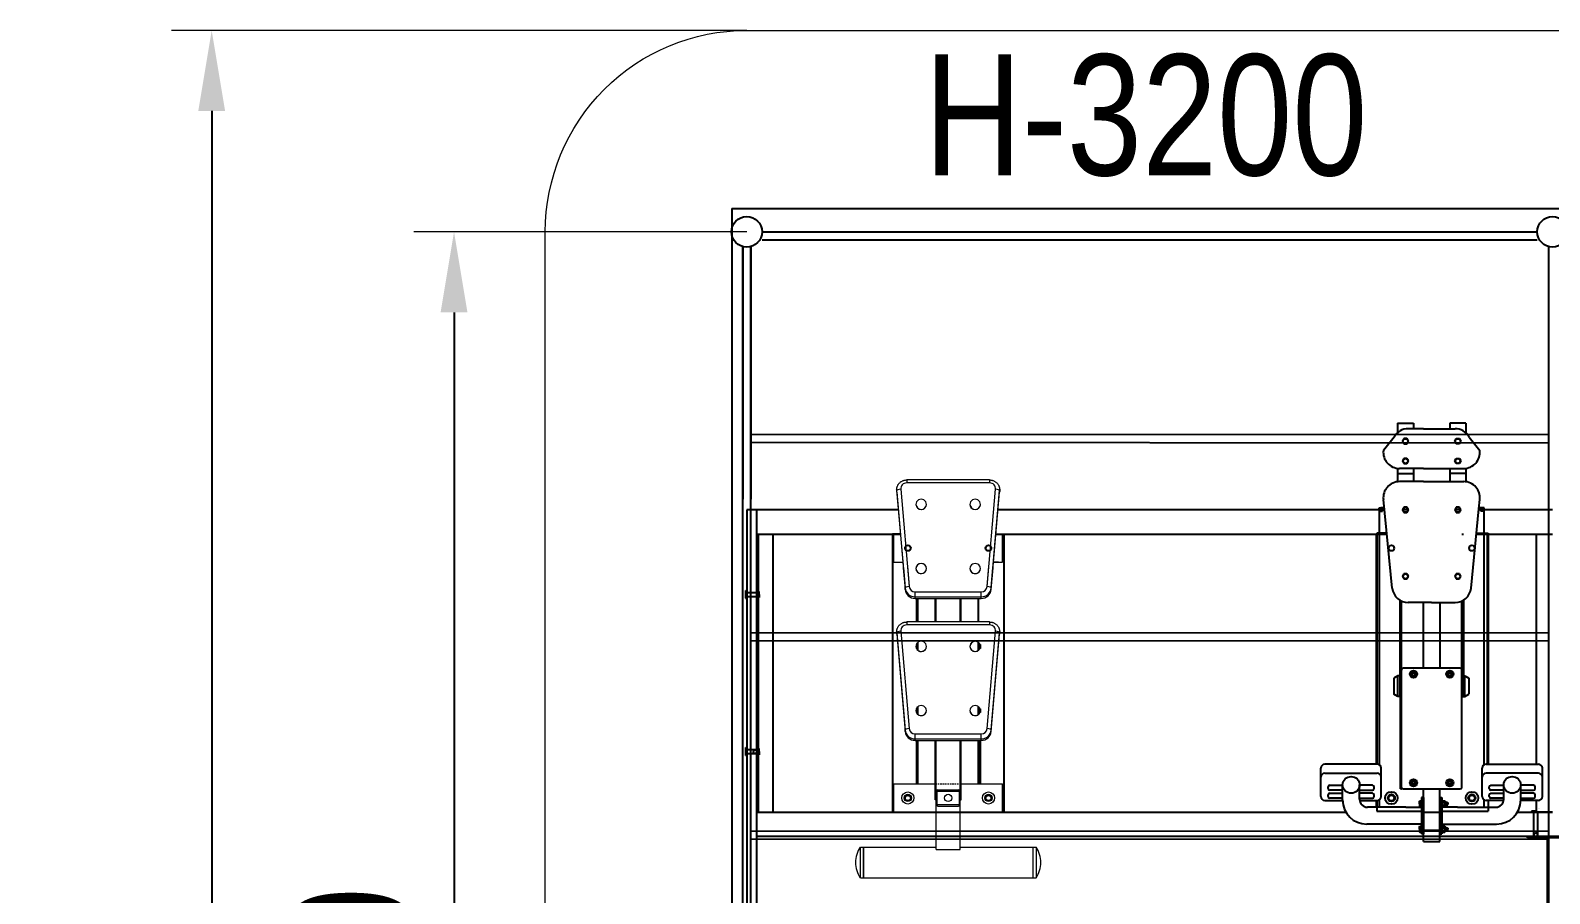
# Model space of a CAD drawing. Header units: millimetres. Extents: x -3690 to 2625, y -3785 to 2530.
# Drawn here: x -3690 to 80, y 388 to 2530 of the extents above; entities that cross this region are included whole.
import ezdxf

# ---------------------------------------------------------------- set-up
doc = ezdxf.new("R2010")
doc.units = ezdxf.units.MM
for name, pattern in [('K5LT_BASIC', [0]), ('K5LT_DASHED', [6, 4, -2]), ('K5LT_THIN', [0])]:
    doc.linetypes.add(name, pattern=pattern)
for name, color, linetype in [('DIKOM_ЗОНА', 80, 'Continuous'), ('DIKOM_ОБЪЕКТ', 7, 'Continuous'), ('DIKOM_РАЗМЕР_ЗОНА', 7, 'Continuous'), ('DIKOM_РАЗМЕР_ОБЪЕКТА', 7, 'Continuous')]:
    doc.layers.add(name, color=color, linetype=linetype)
doc.styles.add('style1', font='arial.ttf', dxfattribs={"width": 0.8})
doc.dimstyles.new('1-50', dxfattribs={"dimtxt": 300, "dimasz": 200, "dimexe": 100, "dimexo": 0, "dimgap": 100, "dimtad": 1, "dimdec": 0, "dimtxsty": 'style1', "dimcen": 0, "dimclrd": 7, "dimclre": 7, "dimadec": 1, "dimazin": 2, "dimtfac": 1, "dimtdec": 0, "dimtmove": 0, "dimatfit": 3, "dimfxl": 0, "dimlwd": 25, "dimlwe": 18, "dimarcsym": 0})

# ---------------------------------------------------------------- blocks, each defined once
blk = doc.blocks.new('*D1')
at = {"layer": 'Defpoints', "color": 0, "transparency": 16777216}
for p in [(-1912.3, 2030.2), (-2638.8, -1969.8), (-1912.3, -1969.8)]:
    blk.add_point(p, dxfattribs=at)
at = {"layer": 'DIKOM_РАЗМЕР_ОБЪЕКТА', "color": 7, "lineweight": 18, "transparency": 16777216}
for p, q in [((-1912.3, 2030.2), (-2738.8, 2030.2)), ((-1912.3, -1969.8), (-2738.8, -1969.8))]:
    blk.add_line(p, q, dxfattribs=at)
at = {"layer": 'DIKOM_РАЗМЕР_ОБЪЕКТА', "color": 7, "lineweight": 25, "transparency": 16777216}
blk.add_line((-2638.8, 1830.2), (-2638.8, -1769.8), dxfattribs=at)
at = {"layer": 'DIKOM_РАЗМЕР_ОБЪЕКТА', "color": 7, "transparency": 16777216}
for points in [[(-2672.1, 1830.2), (-2605.5, 1830.2), (-2638.8, 2030.2)], [(-2672.1, -1769.8), (-2605.5, -1769.8), (-2638.8, -1969.8)]]:
    blk.add_solid(points, dxfattribs=at)
at = {"layer": 'DIKOM_РАЗМЕР_ОБЪЕКТА', "color": 0, "transparency": 16777216, "insert": (-2892, 30.2), "char_height": 300, "attachment_point": 5, "rotation": 90, "style": 'style1'}
blk.add_mtext('4000', dxfattribs=at)
blk = doc.blocks.new('*D2')
at = {"layer": 'Defpoints', "color": 0, "transparency": 16777216}
for p in [(-1912.3, 2530.2), (-3240.3, -2526.1), (-1912.3, -2526.1)]:
    blk.add_point(p, dxfattribs=at)
at = {"layer": 'DIKOM_РАЗМЕР_ЗОНА', "color": 7, "lineweight": 18, "transparency": 16777216}
for p, q in [((-1912.3, 2530.2), (-3340.3, 2530.2)), ((-1912.3, -2526.1), (-3340.3, -2526.1))]:
    blk.add_line(p, q, dxfattribs=at)
at = {"layer": 'DIKOM_РАЗМЕР_ЗОНА', "color": 7, "lineweight": 25, "transparency": 16777216}
blk.add_line((-3240.3, 2330.2), (-3240.3, -2326.1), dxfattribs=at)
at = {"layer": 'DIKOM_РАЗМЕР_ЗОНА', "color": 7, "transparency": 16777216}
for points in [[(-3273.6, 2330.2), (-3207, 2330.2), (-3240.3, 2530.2)], [(-3273.6, -2326.1), (-3207, -2326.1), (-3240.3, -2526.1)]]:
    blk.add_solid(points, dxfattribs=at)
at = {"layer": 'DIKOM_РАЗМЕР_ЗОНА', "color": 0, "transparency": 16777216, "insert": (-3493.5, 2), "char_height": 300, "attachment_point": 5, "rotation": 90, "style": 'style1'}
blk.add_mtext('5000', dxfattribs=at)

msp = doc.modelspace()

# ---------------------------------------------------------------- linework, layer by layer
at = {"layer": 'DIKOM_ЗОНА', "color": 3, "lineweight": 15}
msp.add_lwpolyline([(-1912.3, 2530.2), (2124.8, 2530.2, -0.414214), (2624.8, 2030.2), (2624.8, -2026.1, -0.414214), (2124.8, -2526.1), (-1912.3, -2526.1, -0.414214), (-2412.3, -2026.1), (-2412.3, 2030.2, -0.414214)], format="xyb", close=True, dxfattribs=at)
at = {"layer": 'DIKOM_ОБЪЕКТ'}
for p, q in [((-1949.5, 2087.7), (2124.8, 2087.7)), ((-1949.5, 2087.7), (-1949.5, -2026.1)), ((-1874.3, 2030.2), (49.7, 2030.2)), ((-1874.3, 2010.2), (49.7, 2010.2)), ((-1922.3, -1931.8), (-1922.3, 1993.5)), ((-1922.3, 1992.2), (-1922.3, 1367.1)), ((-1902.3, -1931.8), (-1902.3, 1993.5)), ((-1902.3, 1992.2), (-1902.3, 1367.1)), ((77.5, 1992.2), (77.5, -1931.8)), ((-297.3, 1555.4), (-257.3, 1555.4)), ((-297.3, 1555.4), (-297.3, 1529.2)), ((-297.3, 1555.4), (-297.3, 1531.1)), ((-257.3, 1555.4), (-257.3, 1541.6)), ((-257.3, 1555.4), (-257.3, 1541.6)), ((-127.3, 1555.4), (-167.3, 1555.4)), ((-167.3, 1555.4), (-167.3, 1541.6)), ((-167.3, 1555.4), (-167.3, 1541.6)), ((-127.3, 1555.4), (-127.3, 1529.2)), ((-127.3, 1555.4), (-127.3, 1531.1)), ((77.5, 1526.1), (-1902.3, 1527.1)), ((-305.3, 1521), (-332, 1487.7)), ((-281.1, 1517.2), (-284.8, 1510.7)), ((-284.8, 1510.7), (-281.1, 1504.2)), ((-273.6, 1517.2), (-281.1, 1517.2)), ((-269.8, 1510.7), (-273.6, 1517.2)), ((-273.6, 1504.2), (-269.8, 1510.7)), ((-232.3, 1541.6), (-270.4, 1541.6)), ((-232.3, 1541.6), (-154.3, 1541.6)), ((-154.8, 1510.7), (-151.1, 1517.2)), ((-151.1, 1504.2), (-154.8, 1510.7)), ((-151.1, 1517.2), (-143.6, 1517.2)), ((-143.6, 1517.2), (-139.8, 1510.7)), ((-139.8, 1510.7), (-143.6, 1504.2)), ((-119.4, 1521), (-92.6, 1487.7)), ((77.5, 1506.1), (-1902.3, 1507.1)), ((-281.1, 1504.2), (-273.6, 1504.2)), ((-143.6, 1504.2), (-151.1, 1504.2)), ((-297.3, 1443.3), (-297.3, 1410)), ((-232.3, 1443), (-292.3, 1443)), ((-281.1, 1468), (-284.8, 1461.5)), ((-284.8, 1461.5), (-281.1, 1455)), ((-273.6, 1468), (-281.1, 1468)), ((-281.1, 1455), (-273.6, 1455)), ((-269.8, 1461.5), (-273.6, 1468)), ((-273.6, 1455), (-269.8, 1461.5)), ((-257.3, 1443), (-257.3, 1410.3)), ((-257.3, 1443), (-257.3, 1410.3)), ((-232.3, 1443), (-132.4, 1443)), ((-167.3, 1443), (-167.3, 1410.3)), ((-167.3, 1443), (-167.3, 1410.3)), ((-154.8, 1461.5), (-151.1, 1468)), ((-151.1, 1455), (-154.8, 1461.5)), ((-151.1, 1468), (-143.6, 1468)), ((-143.6, 1455), (-151.1, 1455)), ((-143.6, 1468), (-139.8, 1461.5)), ((-139.8, 1461.5), (-143.6, 1455)), ((-127.3, 1443.3), (-127.3, 1410)), ((-297.3, 1430.3), (-257.3, 1430.3)), ((-232.3, 1410.3), (-292.3, 1410.3)), ((-232.3, 1410.3), (-132.4, 1410.3)), ((-127.3, 1430.3), (-167.3, 1430.3)), ((-310.1, 1145.6), (-332, 1365.6)), ((-94.9, 1342.7), (-92.6, 1365.6)), ((-1887.3, 1340.2), (-1912.3, 1340.2)), ((-1912.3, 1340.2), (-1912.3, -1279.8)), ((-1536, 1340.2), (-1912.3, 1340.2)), ((-1887.3, -1279.8), (-1887.3, 1340.2)), ((-329.5, 1340.2), (-1288.7, 1340.2)), ((-342.3, 1341.2), (-342.3, 1345.2)), ((-342.3, 1345.2), (-338.3, 1345.2)), ((-342.3, 1341.2), (-342.3, 1151.4)), ((-342.3, 1337.2), (-334.3, 1337.2)), ((-338.3, 1337.2), (-338.3, 1345.2)), ((-330, 1345.2), (-338.3, 1345.2)), ((-338.3, 1341.2), (-334.3, 1341.2)), ((-334.3, 1337.2), (-334.3, 1345.2)), ((-281.1, 1346.8), (-284.8, 1340.3)), ((-284.8, 1340.3), (-281.1, 1333.8)), ((-269.9, 1340.2), (-284.8, 1340.2)), ((-273.6, 1346.8), (-281.1, 1346.8)), ((-281.1, 1333.8), (-273.6, 1333.8)), ((-269.8, 1340.3), (-273.6, 1346.8)), ((-273.6, 1333.8), (-269.8, 1340.3)), ((-151.1, 1346.8), (-154.8, 1340.3)), ((-154.8, 1340.3), (-151.1, 1333.8)), ((-139.9, 1340.2), (-154.8, 1340.2)), ((-143.6, 1346.8), (-151.1, 1346.8)), ((-151.1, 1333.8), (-143.6, 1333.8)), ((-139.8, 1340.3), (-143.6, 1346.8)), ((-143.6, 1333.8), (-139.8, 1340.3)), ((-114.6, 1145.6), (-94.9, 1342.7)), ((87.7, 1340.2), (-95.2, 1340.2)), ((-86.3, 1345.2), (-94.7, 1345.2)), ((-90.3, 1337.2), (-90.3, 1345.2)), ((-86.3, 1341.2), (-90.3, 1341.2)), ((-82.3, 1337.2), (-90.3, 1337.2)), ((-86.3, 1345.2), (-82.3, 1345.2)), ((-82.3, 1345.2), (-86.3, 1345.2)), ((-86.3, 1337.2), (-86.3, 1345.2)), ((-82.3, 1341.2), (-82.3, 1345.2)), ((-82.3, 1341.2), (-82.3, 1345.2)), ((-82.3, 1151.4), (-82.3, 1341.2)), ((-323.8, 1282.7), (-348.1, 1282.7)), ((-348.1, 1282.7), (-348.1, 709)), ((-100.9, 1282.7), (-72.1, 1282.7)), ((-72.1, 1282.7), (-72.1, 709)), ((-1887.3, 1280.2), (-1530.8, 1280.2)), ((-1887.3, 1280.2), (-1847.3, 1280.2)), ((-1887.3, 1180.2), (-1887.3, 1280.2)), ((-1884.3, 1280.2), (-1884.3, 590.2)), ((-1847.3, 1280.2), (-1847.3, 590.2)), ((-1530.8, 1280.2), (-1550.3, 1280.2)), ((-1550.3, 1280.2), (-1550.3, 590.2)), ((-1293.9, 1280.2), (-323.5, 1280.2)), ((-1293.9, 1280.2), (-1274.3, 1280.2)), ((-1274.3, 1280.2), (-1274.3, 590.2)), ((-323.5, 1280.2), (-350.3, 1280.2)), ((-350.3, 1280.2), (-350.3, 709)), ((-137.3, 1280.2), (-133.3, 1280.2)), ((-137.3, 1280.2), (-133.3, 1280.2)), ((-101.2, 1280.2), (87.7, 1280.2)), ((-101.2, 1280.2), (-74.3, 1280.2)), ((-74.3, 1280.2), (-74.3, 709)), ((47.7, 709), (47.7, 1280.2)), ((-281.1, 1181.8), (-284.8, 1175.3)), ((-284.8, 1175.3), (-281.1, 1168.8)), ((-273.6, 1181.8), (-281.1, 1181.8)), ((-269.8, 1175.3), (-273.6, 1181.8)), ((-273.6, 1168.8), (-269.8, 1175.3)), ((-151.1, 1181.8), (-154.8, 1175.3)), ((-154.8, 1175.3), (-151.1, 1168.8)), ((-143.6, 1181.8), (-151.1, 1181.8)), ((-139.8, 1175.3), (-143.6, 1181.8)), ((-143.6, 1168.8), (-139.8, 1175.3)), ((-1914.3, 1130.2), (-1914.3, 1140.2)), ((-1914.3, 1140.2), (-1912.3, 1140.2)), ((-1914.3, 1139.4), (-1914.3, 1130.2)), ((-1912.3, 1140.2), (-1912.3, 1130.2)), ((-1912.3, 1135.2), (-1884.3, 1135.2)), ((-1881.8, 1137.8), (-1884.3, 1137.8)), ((-1884.3, 1137.8), (-1884.3, 1130.2)), ((-1884.3, 1130.6), (-1881.8, 1131.5)), ((-1881.8, 1130.2), (-1881.8, 1137.8)), ((-1881.8, 1130.2), (-1881.8, 1137.4)), ((-342.3, 1151.4), (-342.3, 1034.5)), ((-281.1, 1168.8), (-273.6, 1168.8)), ((-151.1, 1168.8), (-143.6, 1168.8)), ((-82.3, 1034.5), (-82.3, 1151.4)), ((-1914.3, 1120.9), (-1914.3, 1130.2)), ((-1914.3, 1130.2), (-1914.3, 1120.2)), ((-1914.3, 1120.2), (-1912.3, 1120.2)), ((-1912.3, 1120.2), (-1912.3, 1130.2)), ((-1912.3, 1125.2), (-1884.3, 1125.2)), ((-1884.3, 1122.6), (-1884.3, 1130.2)), ((-1881.8, 1129.7), (-1884.3, 1128.8)), ((-1881.8, 1122.6), (-1884.3, 1122.6)), ((-1881.8, 1130.2), (-1881.8, 1122.6)), ((-1881.8, 1130.2), (-1881.8, 1122.9)), ((-1491.3, 1120.5), (-1491.3, 1061.9)), ((-1487.3, 1061.9), (-1487.3, 1120.5)), ((-1337.3, 1061.9), (-1337.3, 1120.5)), ((-291.3, 1116.2), (-291.3, 877.2)), ((-287.3, 647.7), (-287.3, 1114.1)), ((-212.3, 1110.3), (-270.4, 1110.3)), ((-232.3, 947.7), (-232.3, 1110.3)), ((-212.3, 1110.3), (-154.3, 1110.3)), ((-192.3, 1110.3), (-192.3, 947.7)), ((-137.3, 877.2), (-137.3, 1114.1)), ((-133.3, 1116.2), (-133.3, 877.2)), ((77.5, 1034.1), (-1902.3, 1035.1)), ((-342.3, 1034.5), (-342.3, 707.7)), ((-82.3, 707.7), (-82.3, 1034.5)), ((77.5, 1014.1), (-1902.3, 1015.1)), ((-1491.3, 1006.2), (-1491.3, 996.5)), ((-1487.3, 991.5), (-1487.3, 1011.3)), ((-1337.3, 991.5), (-1337.3, 1011.3)), ((-1333.3, 1006.2), (-1333.3, 996.5)), ((-287.3, 947.7), (-289.3, 947.7)), ((-289.3, 947.7), (-287.3, 947.7)), ((-289.3, 647.7), (-289.3, 947.7)), ((-287.3, 947.7), (-287.3, 942.7)), ((-141.3, 947.7), (-283.3, 947.7)), ((-137.3, 651.7), (-137.3, 943.7)), ((-296.3, 928.2), (-306.3, 922.4)), ((-306.3, 922.4), (-306.3, 882.9)), ((-289.3, 928.2), (-296.3, 928.2)), ((-296.3, 877.2), (-296.3, 928.2)), ((-287.3, 652.7), (-287.3, 942.7)), ((-263.1, 932.7), (-260.2, 937.7)), ((-260.2, 927.7), (-263.1, 932.7)), ((-260.2, 937.7), (-254.5, 937.7)), ((-254.5, 927.7), (-260.2, 927.7)), ((-254.5, 937.7), (-251.6, 932.7)), ((-251.6, 932.7), (-254.5, 927.7)), ((-173.1, 932.7), (-170.2, 937.7)), ((-170.2, 927.7), (-173.1, 932.7)), ((-170.2, 937.7), (-164.5, 937.7)), ((-164.5, 927.7), (-170.2, 927.7)), ((-164.5, 937.7), (-161.6, 932.7)), ((-161.6, 932.7), (-164.5, 927.7)), ((-137.3, 928.2), (-130.3, 928.2)), ((-130.3, 928.2), (-120.3, 922.4)), ((-130.3, 877.2), (-130.3, 928.2)), ((-120.3, 922.4), (-120.3, 882.9)), ((-296.3, 877.2), (-306.3, 882.9)), ((-289.3, 877.2), (-296.3, 877.2)), ((-137.3, 877.2), (-130.3, 877.2)), ((-130.3, 877.2), (-120.3, 882.9)), ((-1491.3, 846.8), (-1491.3, 837.1)), ((-1487.3, 832.1), (-1487.3, 851.9)), ((-1337.3, 832.1), (-1337.3, 851.9)), ((-1333.3, 846.8), (-1333.3, 837.1)), ((-1491.3, 767.9), (-1491.3, 660.2)), ((-1487.3, 660.2), (-1487.3, 767.9)), ((-1337.3, 660.2), (-1337.3, 767.9)), ((-1333.3, 767.9), (-1333.3, 660.2)), ((-1914.3, 740.2), (-1914.3, 750.2)), ((-1914.3, 750.2), (-1912.3, 750.2)), ((-1914.3, 749.4), (-1914.3, 740.2)), ((-1914.3, 730.9), (-1914.3, 740.2)), ((-1914.3, 740.2), (-1914.3, 730.2)), ((-1914.3, 730.2), (-1912.3, 730.2)), ((-1912.3, 750.2), (-1912.3, 740.2)), ((-1912.3, 745.2), (-1884.3, 745.2)), ((-1912.3, 730.2), (-1912.3, 740.2)), ((-1912.3, 735.2), (-1884.3, 735.2)), ((-1895.3, 745.2), (-1895.3, 740.2)), ((-1895.3, 744.3), (-1884.3, 744.3)), ((-1895.3, 735.2), (-1895.3, 740.2)), ((-1895.3, 736), (-1884.3, 736)), ((-1881.8, 747.8), (-1884.3, 747.8)), ((-1884.3, 747.8), (-1884.3, 740.2)), ((-1884.3, 740.6), (-1881.8, 741.5)), ((-1884.3, 732.6), (-1884.3, 740.2)), ((-1881.8, 739.7), (-1884.3, 738.8)), ((-1881.8, 732.6), (-1884.3, 732.6)), ((-1881.8, 740.2), (-1881.8, 747.8)), ((-1881.8, 740.2), (-1881.8, 747.4)), ((-1881.8, 740.2), (-1881.8, 732.6)), ((-1881.8, 740.2), (-1881.8, 732.9)), ((-487.3, 629), (-487.3, 699)), ((-347.3, 709), (-477.3, 709)), ((-477.3, 686.7), (-347.3, 686.7)), ((-337.3, 629), (-337.3, 699)), ((-87.3, 629), (-87.3, 699)), ((-77.3, 709), (52.7, 709)), ((52.7, 686.7), (-77.3, 686.7)), ((62.7, 629), (62.7, 699)), ((-469.3, 648.5), (-469.3, 652.8)), ((-465.3, 656.8), (-433.3, 656.8)), ((-433.3, 644.5), (-465.3, 644.5)), ((-433.3, 620.2), (-433.3, 657.7)), ((-391.3, 622.2), (-391.3, 657.7)), ((-359.3, 656.8), (-391.3, 656.8)), ((-391.3, 644.5), (-359.3, 644.5)), ((-355.3, 648.5), (-355.3, 652.8)), ((-289.3, 647.7), (-287.3, 647.7)), ((-289.3, 647.7), (-287.3, 647.7)), ((-287.3, 647.7), (-287.3, 652.7)), ((-283.3, 647.7), (-141.3, 647.7)), ((-263.1, 662.7), (-260.2, 667.7)), ((-260.2, 657.7), (-263.1, 662.7)), ((-260.2, 667.7), (-254.5, 667.7)), ((-254.5, 657.7), (-260.2, 657.7)), ((-254.5, 667.7), (-251.6, 662.7)), ((-251.6, 662.7), (-254.5, 657.7)), ((-232.3, 516.9), (-232.3, 647.7)), ((-192.3, 516.9), (-192.3, 647.7)), ((-173.1, 662.7), (-170.2, 667.7)), ((-170.2, 657.7), (-173.1, 662.7)), ((-170.2, 667.7), (-164.5, 667.7)), ((-164.5, 657.7), (-170.2, 657.7)), ((-164.5, 667.7), (-161.6, 662.7)), ((-161.6, 662.7), (-164.5, 657.7)), ((-69.3, 648.5), (-69.3, 652.8)), ((-65.3, 656.8), (-33.3, 656.8)), ((-33.3, 644.5), (-65.3, 644.5)), ((-33.3, 622.2), (-33.3, 657.7)), ((8.7, 620.2), (8.7, 657.7)), ((40.7, 656.8), (8.7, 656.8)), ((8.7, 644.5), (40.7, 644.5)), ((44.7, 648.5), (44.7, 652.8)), ((-477.3, 619), (-433.3, 619)), ((-469.3, 628.7), (-469.3, 633)), ((-465.3, 637), (-433.3, 637)), ((-433.3, 624.7), (-465.3, 624.7)), ((-359.3, 637), (-391.3, 637)), ((-391.3, 624.7), (-359.3, 624.7)), ((-391.1, 619), (-347.3, 619)), ((-355.3, 628.7), (-355.3, 633)), ((-350.3, 619), (-350.3, 602.2)), ((-348.1, 619), (-348.1, 592.7)), ((-342.3, 620.4), (-342.3, 602.2)), ((-242.6, 616.9), (-241.9, 618.3)), ((-242.6, 610.8), (-242.6, 616.9)), ((-242.6, 610.8), (-242.6, 604.6)), ((-242.6, 604.6), (-241.9, 603.3)), ((-241.9, 618.3), (-237.3, 618.3)), ((-241.9, 614.5), (-237.3, 614.5)), ((-241.9, 607), (-237.3, 607)), ((-232.3, 626), (-237.3, 626)), ((-237.3, 626), (-237.3, 536.5)), ((-237.3, 618.3), (-237.3, 610.8)), ((-237.3, 603.3), (-237.3, 610.8)), ((-232.3, 626), (-232.3, 536.5)), ((-192.3, 626), (-192.3, 536.5)), ((-192.3, 626), (-187.3, 626)), ((-187.3, 626), (-187.3, 536.5)), ((-187.3, 610.8), (-187.3, 616.9)), ((-187.3, 616.9), (-185.3, 616.9)), ((-185.3, 611.1), (-187.3, 611.9)), ((-187.3, 610.8), (-187.3, 604.7)), ((-187.3, 610.4), (-185.3, 609.6)), ((-187.3, 604.7), (-185.3, 604.7)), ((-185.3, 616.6), (-184.4, 618.3)), ((-185.3, 616.9), (-185.3, 610.8)), ((-185.3, 610.8), (-185.3, 616.6)), ((-185.3, 604.7), (-185.3, 610.8)), ((-185.3, 610.8), (-185.3, 604.9)), ((-185.3, 604.9), (-184.4, 603.3)), ((-184.4, 618.3), (-179.5, 618.3)), ((-184.4, 614.5), (-179.5, 614.5)), ((-184.4, 607), (-179.5, 607)), ((-179.5, 618.3), (-178.5, 616.6)), ((-179.5, 603.3), (-178.5, 604.9)), ((-178.5, 616.6), (-178.5, 610.8)), ((-178.5, 614.8), (-173.6, 614.8)), ((-178.5, 614.1), (-172.9, 614.1)), ((-178.5, 604.9), (-178.5, 610.8)), ((-178.5, 607.4), (-172.9, 607.4)), ((-178.5, 606.8), (-173.6, 606.8)), ((-173.6, 614.8), (-172.3, 613.5)), ((-173.6, 614.8), (-173.6, 610.8)), ((-173.6, 606.8), (-173.6, 610.8)), ((-173.6, 606.8), (-172.3, 608)), ((-172.3, 613.5), (-172.3, 610.8)), ((-172.3, 608), (-172.3, 610.8)), ((-82.3, 602.2), (-82.3, 620.4)), ((-33.6, 619), (-77.3, 619)), ((-72.1, 619), (-72.1, 592.7)), ((-69.3, 628.7), (-69.3, 633)), ((-65.3, 637), (-33.3, 637)), ((-33.3, 624.7), (-65.3, 624.7)), ((52.7, 619), (8.6, 619)), ((40.7, 637), (8.7, 637)), ((8.7, 624.7), (40.7, 624.7)), ((44.7, 628.7), (44.7, 633)), ((47.7, 590.2), (47.7, 619)), ((-1887.3, 590.2), (-425.3, 590.2)), ((-276.7, 602.2), (-371.3, 602.2)), ((-348.1, 592.7), (-232.3, 592.7)), ((-276.7, 602.2), (-237.3, 602.2)), ((-241.9, 603.3), (-237.3, 603.3)), ((-237.3, 590.2), (-187.3, 590.2)), ((-192.3, 592.7), (-72.1, 592.7)), ((-148, 602.2), (-187.3, 602.2)), ((-184.4, 603.3), (-179.5, 603.3)), ((-148, 602.2), (-53.3, 602.2)), ((0.6, 590.2), (87.7, 590.2)), ((45.2, 592.2), (35.2, 592.2)), ((35.2, 592.2), (35.2, 590.2)), ((35.2, 590.2), (45.2, 590.2)), ((35.9, 592.2), (45.2, 592.2)), ((40.2, 590.2), (40.2, 526.2)), ((47.7, 592.2), (45.2, 592.2)), ((45.2, 592.2), (47.7, 592.2)), ((55.2, 590.2), (45.2, 590.2)), ((87.7, 590.2), (47.7, 590.2)), ((50.2, 590.2), (50.2, 526.2)), ((77.5, 542.1), (-1902.3, 543.1)), ((-1887.3, 530.2), (87.7, 530.2)), ((-276.7, 560.2), (-373.3, 560.2)), ((-237.3, 560.2), (-276.7, 560.2)), ((-242.6, 553.6), (-241.9, 554.9)), ((-242.6, 547.4), (-242.6, 553.6)), ((-242.6, 547.4), (-242.6, 541.2)), ((-242.6, 541.2), (-241.9, 539.9)), ((-241.9, 554.9), (-237.3, 554.9)), ((-241.9, 551.2), (-237.3, 551.2)), ((-241.9, 543.7), (-237.3, 543.7)), ((-241.9, 539.9), (-237.3, 539.9)), ((-237.3, 554.9), (-237.3, 547.4)), ((-237.3, 539.9), (-237.3, 547.4)), ((-232.3, 536.5), (-237.3, 536.5)), ((-232.3, 545.6), (-192.3, 545.6)), ((-192.3, 536.5), (-187.3, 536.5)), ((-187.3, 560.2), (-148, 560.2)), ((-187.3, 547.4), (-187.3, 553.5)), ((-187.3, 553.5), (-185.3, 553.5)), ((-185.3, 547.8), (-187.3, 548.5)), ((-187.3, 547.4), (-187.3, 541.3)), ((-187.3, 547), (-185.3, 546.3)), ((-187.3, 541.3), (-185.3, 541.3)), ((-185.3, 553.3), (-184.4, 554.9)), ((-185.3, 553.5), (-185.3, 547.4)), ((-185.3, 547.4), (-185.3, 553.3)), ((-185.3, 541.3), (-185.3, 547.4)), ((-185.3, 547.4), (-185.3, 541.6)), ((-185.3, 541.6), (-184.4, 539.9)), ((-184.4, 554.9), (-179.5, 554.9)), ((-184.4, 551.2), (-179.5, 551.2)), ((-184.4, 543.7), (-179.5, 543.7)), ((-184.4, 539.9), (-179.5, 539.9)), ((-179.5, 554.9), (-178.5, 553.3)), ((-179.5, 539.9), (-178.5, 541.6)), ((-178.5, 553.3), (-178.5, 547.4)), ((-178.5, 551.4), (-173.6, 551.4)), ((-178.5, 550.7), (-172.9, 550.7)), ((-178.5, 541.6), (-178.5, 547.4)), ((-178.5, 544.1), (-172.9, 544.1)), ((-178.5, 543.4), (-173.6, 543.4)), ((-173.6, 551.4), (-172.3, 550.2)), ((-173.6, 551.4), (-173.6, 547.4)), ((-173.6, 543.4), (-173.6, 547.4)), ((-173.6, 543.4), (-172.3, 544.7)), ((-172.3, 550.2), (-172.3, 547.4)), ((-172.3, 544.7), (-172.3, 547.4)), ((-148, 560.2), (-51.3, 560.2)), ((25.2, 530.2), (150.2, 530.2)), ((25.2, 526.2), (25.2, 530.2)), ((40.2, 538.2), (45.2, 538.2)), ((41, 538.2), (41, 526.2)), ((50.2, 538.2), (45.2, 538.2)), ((49.3, 538.2), (49.3, 526.2)), ((77.5, 522.1), (-1902.3, 523.1)), ((-232.3, 516.9), (-192.3, 516.9)), ((150.2, 526.2), (25.2, 526.2)), ((37.6, 523.7), (37.6, 526.2)), ((37.6, 526.2), (45.2, 526.2)), ((45.2, 523.7), (37.6, 523.7)), ((45.2, 523.7), (37.9, 523.7)), ((44.7, 523.7), (43.8, 526.2)), ((52.8, 526.2), (45.2, 526.2)), ((45.2, 523.7), (52.8, 523.7)), ((45.2, 523.7), (52.4, 523.7)), ((45.6, 526.2), (46.5, 523.7)), ((52.8, 523.7), (52.8, 526.2)), ((75.2, -414.5), (75.2, 526.2))]:
    msp.add_line(p, q, dxfattribs=at)
at = {"layer": 'DIKOM_ОБЪЕКТ', "color": 7, "linetype": 'K5LT_THIN', "lineweight": 15}
for p, q in [((-1515.2, 1414.5), (-1515.2, 1407)), ((-1309.5, 1407), (-1515.2, 1407)), ((-1309.5, 1414.5), (-1309.5, 1407)), ((-1540.2, 1389), (-1519.3, 1146.5)), ((-1540.1, 1384.1), (-1540.1, 1388)), ((-1530.1, 1391.4), (-1509.3, 1149.9)), ((-1315.4, 1149.9), (-1294.6, 1391.4)), ((-1305.4, 1146.5), (-1284.6, 1388)), ((-1284.6, 1384.1), (-1284.6, 1388)), ((-1523.6, 1196.9), (-1519.3, 1146.5)), ((-1513.6, 1200.2), (-1509.3, 1149.9)), ((-1315.4, 1149.9), (-1311.1, 1200.2)), ((-1305.4, 1146.5), (-1301.1, 1196.9)), ((-1519.3, 1142.6), (-1519.3, 1146.5)), ((-1494.3, 1136.6), (-1330.3, 1136.6)), ((-1494.3, 1124.3), (-1494.3, 1136.6)), ((-1330.3, 1124.3), (-1330.3, 1136.6)), ((-1305.4, 1142.6), (-1305.4, 1146.5)), ((-1494.3, 1124.3), (-1330.3, 1124.3)), ((-1494.3, 1120.5), (-1494.3, 1124.3)), ((-1330.3, 1120.5), (-1330.3, 1124.3)), ((-1515.2, 1061.9), (-1515.2, 1054.5)), ((-1309.5, 1061.9), (-1309.5, 1054.5)), ((-1540.1, 1035.4), (-1519.3, 793.9)), ((-1540.1, 1031.5), (-1540.1, 1035.4)), ((-1530.1, 1038.8), (-1509.3, 797.3)), ((-1309.5, 1054.5), (-1515.2, 1054.5)), ((-1315.4, 797.3), (-1294.6, 1038.8)), ((-1305.4, 793.9), (-1284.6, 1035.4)), ((-1284.6, 1031.5), (-1284.6, 1035.4)), ((-1519.3, 790), (-1519.3, 793.9)), ((-1305.4, 790), (-1305.4, 793.9)), ((-1494.3, 784), (-1330.3, 784)), ((-1494.3, 771.8), (-1494.3, 784)), ((-1494.3, 771.8), (-1330.3, 771.8)), ((-1494.3, 767.9), (-1494.3, 771.8)), ((-1330.3, 771.8), (-1330.3, 784)), ((-1330.3, 767.9), (-1330.3, 771.8))]:
    msp.add_line(p, q, dxfattribs=at)
at = {"layer": 'DIKOM_ОБЪЕКТ', "color": 7, "linetype": 'K5LT_BASIC', "lineweight": 15}
for p, q in [((-1309.5, 1414.5), (-1515.2, 1414.5)), ((-1540.2, 1390), (-1540.2, 1386.1)), ((-1540.1, 1384.1), (-1519.3, 1142.6)), ((-1305.4, 1142.6), (-1284.6, 1384.1)), ((-1284.5, 1390), (-1284.5, 1386.1)), ((-1547.3, 1210.2), (-1547.3, 1280.2)), ((-1547.3, 1280.2), (-1530.8, 1280.2)), ((-1293.9, 1280.2), (-1277.3, 1280.2)), ((-1287.3, 1280.2), (-1293.6, 1280.2)), ((-1277.3, 1280.2), (-1287.3, 1280.2)), ((-1277.3, 1280.2), (-1277.3, 1276.2)), ((-1277.3, 1210.2), (-1277.3, 1280.2)), ((-1277.3, 1271.2), (-1277.3, 1276.2)), ((-1277.3, 1271.2), (-1277.3, 1219.2)), ((-1547.3, 1210.2), (-1524.7, 1210.2)), ((-1299.9, 1210.2), (-1277.3, 1210.2)), ((-1287.3, 1210.2), (-1299.6, 1210.2)), ((-1287.3, 1210.2), (-1277.3, 1210.2)), ((-1277.3, 1214.2), (-1277.3, 1219.2)), ((-1277.3, 1210.2), (-1277.3, 1214.2)), ((-1523.9, 1196.7), (-1519.3, 1142.6)), ((-1305.4, 1142.6), (-1300.8, 1196.7)), ((-1494.3, 1120.5), (-1330.3, 1120.5)), ((-1444.3, 1061.9), (-1444.3, 1120.5)), ((-1442.3, 1061.9), (-1442.3, 1120.5)), ((-1382.3, 1061.9), (-1382.3, 1120.5)), ((-1380.3, 1061.9), (-1380.3, 1120.5)), ((-1309.5, 1061.9), (-1515.2, 1061.9)), ((-1540.2, 1037.4), (-1540.2, 1033.5)), ((-1540.1, 1031.5), (-1519.3, 790)), ((-1305.4, 790), (-1284.6, 1031.5)), ((-1284.5, 1037.4), (-1284.5, 1033.5)), ((-1494.3, 767.9), (-1330.3, 767.9)), ((-1444.3, 620.2), (-1444.3, 767.9)), ((-1442.3, 497.5), (-1442.3, 767.9)), ((-1382.3, 497.5), (-1382.3, 767.9)), ((-1380.3, 620.2), (-1380.3, 767.9)), ((-1444.3, 705.2), (-1442.3, 705.2)), ((-1380.3, 705.2), (-1382.3, 705.2)), ((-1547.3, 660.2), (-1444.3, 660.2)), ((-1547.3, 590.2), (-1547.3, 660.2)), ((-1442.3, 645.2), (-1382.3, 645.2)), ((-1439.3, 609.2), (-1439.3, 641.2)), ((-1438.3, 642.2), (-1386.3, 642.2)), ((-1385.3, 641.2), (-1385.3, 609.2)), ((-1380.3, 660.2), (-1277.3, 660.2)), ((-1277.3, 590.2), (-1277.3, 660.2)), ((-1442.3, 620.2), (-1444.3, 620.2)), ((-1386.3, 608.2), (-1438.3, 608.2)), ((-1382.3, 620.2), (-1380.3, 620.2)), ((-1547.3, 590.2), (-1442.3, 590.2)), ((-1537.3, 590.2), (-1442.3, 590.2)), ((-1382.3, 590.2), (-1277.3, 590.2)), ((-1630.3, 503.2), (-1442.3, 503.2)), ((-1630.3, 427.2), (-1630.3, 503.2)), ((-1622.3, 503.2), (-1622.3, 427.2)), ((-1622.3, 427.2), (-1622.3, 503.2)), ((-1442.3, 497.5), (-1382.3, 497.5)), ((-1382.3, 503.2), (-1194.3, 503.2)), ((-1202.3, 503.2), (-1202.3, 427.2)), ((-1202.3, 503.2), (-1202.3, 427.2)), ((-1194.3, 503.2), (-1194.3, 427.2)), ((-1630.3, 427.2), (-1194.3, 427.2))]:
    msp.add_line(p, q, dxfattribs=at)
at = {"layer": 'DIKOM_ОБЪЕКТ', "color": 7, "lineweight": 15}
for p, q in [((-1444.3, 704.2), (-1443.4, 705.2)), ((-1444.3, 702.1), (-1442.3, 704.1)), ((-1444.3, 699.9), (-1442.3, 701.9)), ((-1444.3, 697.8), (-1442.3, 699.8)), ((-1444.3, 695.7), (-1442.3, 697.7)), ((-1444.3, 693.6), (-1442.3, 695.6)), ((-1444.3, 691.5), (-1442.3, 693.5)), ((-1444.3, 689.3), (-1442.3, 691.3)), ((-1444.3, 687.2), (-1442.3, 689.2)), ((-1444.3, 685.1), (-1442.3, 687.1)), ((-1444.3, 683), (-1442.3, 685)), ((-1444.3, 680.9), (-1442.3, 682.9)), ((-1444.3, 678.7), (-1442.3, 680.7)), ((-1382.3, 704.7), (-1381.9, 705.2)), ((-1382.3, 702.5), (-1380.3, 704.5)), ((-1382.3, 700.4), (-1380.3, 702.4)), ((-1382.3, 698.3), (-1380.3, 700.3)), ((-1382.3, 696.2), (-1380.3, 698.2)), ((-1382.3, 694.1), (-1380.3, 696.1)), ((-1382.3, 691.9), (-1380.3, 693.9)), ((-1382.3, 689.8), (-1380.3, 691.8)), ((-1382.3, 687.7), (-1380.3, 689.7)), ((-1382.3, 685.6), (-1380.3, 687.6)), ((-1382.3, 683.5), (-1380.3, 685.5)), ((-1382.3, 681.3), (-1380.3, 683.3)), ((-1382.3, 679.2), (-1380.3, 681.2)), ((-1382.3, 677.1), (-1380.3, 679.1)), ((-1444.3, 676.6), (-1442.3, 678.6)), ((-1444.3, 674.5), (-1442.3, 676.5)), ((-1444.3, 672.4), (-1442.3, 674.4)), ((-1444.3, 670.2), (-1442.3, 672.2)), ((-1444.3, 668.1), (-1442.3, 670.1)), ((-1444.3, 666), (-1442.3, 668)), ((-1444.3, 663.9), (-1442.3, 665.9)), ((-1444.3, 661.8), (-1442.3, 663.8)), ((-1444.3, 659.6), (-1442.3, 661.6)), ((-1444.3, 657.5), (-1442.3, 659.5)), ((-1444.3, 655.4), (-1442.3, 657.4)), ((-1444.3, 653.3), (-1442.3, 655.3)), ((-1444.3, 651.2), (-1442.3, 653.2)), ((-1444.3, 649), (-1442.3, 651)), ((-1444.3, 646.9), (-1442.3, 648.9)), ((-1444.3, 644.8), (-1442.3, 646.8)), ((-1444.3, 642.7), (-1442.3, 644.7)), ((-1444.3, 640.5), (-1442.3, 642.5)), ((-1382.3, 675), (-1380.3, 677)), ((-1382.3, 672.8), (-1380.3, 674.8)), ((-1382.3, 670.7), (-1380.3, 672.7)), ((-1382.3, 668.6), (-1380.3, 670.6)), ((-1382.3, 666.5), (-1380.3, 668.5)), ((-1382.3, 664.4), (-1380.3, 666.4)), ((-1382.3, 662.2), (-1380.3, 664.2)), ((-1382.3, 660.1), (-1380.3, 662.1)), ((-1382.3, 658), (-1380.3, 660)), ((-1382.3, 655.9), (-1380.3, 657.9)), ((-1382.3, 653.8), (-1380.3, 655.8)), ((-1382.3, 651.6), (-1380.3, 653.6)), ((-1382.3, 649.5), (-1380.3, 651.5)), ((-1382.3, 647.4), (-1380.3, 649.4)), ((-1382.3, 645.3), (-1380.3, 647.3)), ((-1382.3, 643.2), (-1380.3, 645.2)), ((-1382.3, 641), (-1380.3, 643)), ((-1444.3, 638.4), (-1442.3, 640.4)), ((-1444.3, 636.3), (-1442.3, 638.3)), ((-1444.3, 634.2), (-1442.3, 636.2)), ((-1444.3, 632.1), (-1442.3, 634.1)), ((-1444.3, 629.9), (-1442.3, 631.9)), ((-1444.3, 627.8), (-1442.3, 629.8)), ((-1444.3, 625.7), (-1442.3, 627.7)), ((-1444.3, 623.6), (-1442.3, 625.6)), ((-1444.3, 621.5), (-1442.3, 623.5)), ((-1443.5, 620.2), (-1442.3, 621.3)), ((-1438.3, 605.2), (-1386.3, 605.2)), ((-1382.3, 638.9), (-1380.3, 640.9)), ((-1382.3, 636.8), (-1380.3, 638.8)), ((-1382.3, 634.7), (-1380.3, 636.7)), ((-1382.3, 632.5), (-1380.3, 634.5)), ((-1382.3, 630.4), (-1380.3, 632.4)), ((-1382.3, 628.3), (-1380.3, 630.3)), ((-1382.3, 626.2), (-1380.3, 628.2)), ((-1382.3, 624.1), (-1380.3, 626.1)), ((-1382.3, 621.9), (-1380.3, 623.9)), ((-1382, 620.2), (-1380.3, 621.8))]:
    msp.add_line(p, q, dxfattribs=at)
at = {"layer": 'DIKOM_ОБЪЕКТ', "color": 7, "linetype": 'K5LT_DASHED', "lineweight": 15}
for p, q in [((-1444.3, 660.2), (-1380.3, 660.2)), ((-1442.3, 590.2), (-1382.3, 590.2))]:
    msp.add_line(p, q, dxfattribs=at)
at = {"layer": 'DIKOM_ОБЪЕКТ'}
for centre, radius in [((-1912.3, 2030.2), 38), ((87.7, 2030.2), 38), ((87.7, 2030.2), 38), ((-277.3, 1510.7), 6.18), ((-147.3, 1510.7), 6.18), ((-277.3, 1461.5), 6.18), ((-147.3, 1461.5), 6.18), ((-277.3, 1340.3), 6.18), ((-147.3, 1340.3), 6.18), ((-1512.3, 1245.2), 7), ((-1312.3, 1245.2), 7), ((-312.3, 1245.2), 7), ((-112.3, 1245.2), 7), ((-277.3, 1175.3), 6.18), ((-147.3, 1175.3), 6.18), ((-257.3, 932.7), 9), ((-257.3, 932.7), 4.75), ((-257.3, 932.7), 3.2), ((-167.3, 932.7), 9), ((-167.3, 932.7), 4.75), ((-167.3, 932.7), 3.2), ((-257.3, 662.7), 9), ((-257.3, 662.7), 4.75), ((-257.3, 662.7), 3.2), ((-167.3, 662.7), 9), ((-167.3, 662.7), 4.75), ((-167.3, 662.7), 3.2), ((-1512.3, 625.2), 7), ((-1312.3, 625.2), 7), ((-312.3, 625.2), 15.5), ((-312.3, 625.2), 9), ((-312.3, 625.2), 7), ((-112.3, 625.2), 15.5), ((-112.3, 625.2), 9), ((-112.3, 625.2), 7)]:
    msp.add_circle(centre, radius, dxfattribs=at)
at = {"layer": 'DIKOM_ОБЪЕКТ', "color": 7, "linetype": 'K5LT_BASIC', "lineweight": 15}
for centre, radius in [((-1512.3, 625.2), 15), ((-1512.3, 625.2), 9), ((-1412.3, 625.2), 9), ((-1312.3, 625.2), 15), ((-1312.3, 625.2), 9)]:
    msp.add_circle(centre, radius, dxfattribs=at)
at = {"layer": 'DIKOM_ОБЪЕКТ'}
for centre, radius, start, end in [((-270.4, 1501.6), 40, 90, 150.9511), ((-154.3, 1501.6), 40, 29.0489, 90), ((-292.3, 1483), 40, 173.2329, 270), ((-132.4, 1483), 40, 270, 6.7671), ((-292.3, 1370.3), 40, 90, 186.7671), ((-132.4, 1370.3), 40, 353.2329, 90), ((-270.4, 1150.3), 40, 186.7671, 270), ((-154.3, 1150.3), 40, 270, 353.2329), ((-283.3, 943.7), 4, 90, 180), ((-141.3, 943.7), 4, 0, 90), ((-477.3, 699), 10, 90, 180), ((-477.3, 676.7), 10, 90, 180), ((-347.3, 699), 10, 0, 90), ((-347.3, 676.7), 10, 0, 90), ((-77.3, 699), 10, 90, 180), ((-77.3, 676.7), 10, 90, 180), ((52.7, 699), 10, 0, 90), ((52.7, 676.7), 10, 0, 90), ((-465.3, 652.8), 4, 90, 180), ((-465.3, 648.5), 4, 180, 270), ((-359.3, 652.8), 4, 0, 90), ((-359.3, 648.5), 4, 270, 0), ((-283.3, 651.7), 4, 180, 270), ((-141.3, 651.7), 4, 270, 0), ((-65.3, 652.8), 4, 90, 180), ((-65.3, 648.5), 4, 180, 270), ((40.7, 652.8), 4, 0, 90), ((40.7, 648.5), 4, 270, 0), ((-477.3, 629), 10, 180, 270), ((-465.3, 633), 4, 90, 180), ((-465.3, 628.7), 4, 180, 270), ((-373.3, 620.2), 60, 180, 270), ((-371.3, 622.2), 20, 180, 270), ((-359.3, 633), 4, 0, 90), ((-359.3, 628.7), 4, 270, 0), ((-347.3, 629), 10, 270, 0), ((-240, 616.3), 2.64, 150.9367, 223.2461), ((-233.1, 610.8), 9.55, 156.8627, 180), ((-233.1, 610.8), 9.55, 180, 203.1373), ((-240, 605.2), 2.64, 136.7539, 209.0633), ((-183.2, 616.2), 2.04, 142.6066, 235.9525), ((-177.5, 610.8), 7.84, 151.4211, 180), ((-177.5, 610.8), 7.84, 180, 208.5789), ((-183.2, 605.3), 2.04, 124.0475, 217.3934), ((-180.6, 616.2), 2.04, 304.0475, 37.3934), ((-186.4, 610.8), 7.84, 0, 28.5789), ((-186.4, 610.8), 7.84, 331.4211, 0), ((-180.6, 605.3), 2.04, 322.6066, 55.9525), ((-77.3, 629), 10, 180, 270), ((-65.3, 633), 4, 90, 180), ((-65.3, 628.7), 4, 180, 270), ((-53.3, 622.2), 20, 270, 0), ((-51.3, 620.2), 60, 270, 0), ((40.7, 633), 4, 0, 90), ((40.7, 628.7), 4, 270, 0), ((52.7, 629), 10, 270, 0), ((52, 595.2), 3.24, 60.866, 60.8661), ((-240, 553), 2.64, 150.9367, 223.2461), ((-233.1, 547.4), 9.55, 156.8627, 180), ((-233.1, 547.4), 9.55, 180, 203.1373), ((-240, 541.9), 2.64, 136.7539, 209.0633), ((-183.2, 552.9), 2.04, 142.6066, 235.9525), ((-177.5, 547.4), 7.84, 151.4211, 180), ((-177.5, 547.4), 7.84, 180, 208.5789), ((-183.2, 542), 2.04, 124.0475, 217.3934), ((-180.6, 552.9), 2.04, 304.0475, 37.3934), ((-186.4, 547.4), 7.84, 0, 28.5789), ((-186.4, 547.4), 7.84, 331.4211, 0), ((-180.6, 542), 2.04, 322.6066, 55.9525)]:
    msp.add_arc(centre, radius, start, end, dxfattribs=at)
at = {"layer": 'DIKOM_ОБЪЕКТ', "color": 7, "linetype": 'K5LT_BASIC', "lineweight": 15}
for centre, radius, start, end in [((-1438.3, 641.2), 4, 90, 180), ((-1438.3, 641.2), 1, 90, 180), ((-1386.3, 641.2), 4, 0, 90), ((-1386.3, 641.2), 1, 0, 90), ((-1438.3, 609.2), 4, 180, 270), ((-1438.3, 609.2), 1, 180, 270), ((-1386.3, 609.2), 1, 270, 0), ((-1386.3, 609.2), 4, 270, 0), ((-1576.2, 465.2), 66.2, 144.9489, 180), ((-1248.5, 465.2), 66.2, 0, 35.0511), ((-1576.2, 465.2), 66.2, 180, 215.0511), ((-1248.5, 465.2), 66.2, 324.9489, 0)]:
    msp.add_arc(centre, radius, start, end, dxfattribs=at)
at = {"layer": 'DIKOM_ОБЪЕКТ', "color": 7, "linetype": 'K5LT_THIN', "lineweight": 15}
for centre, major_axis, ratio, start_param, end_param in [((-1515.2, 1392.6), (-15, 0), 0.965926, -1.570796, 0.083141), ((-1309.5, 1392.6), (15, 0), 0.965926, -0.083141, 1.570796), ((-1515.2, 1390), (-25, 0), 0.965926, 0, 0.083141), ((-1530.1, 1388.8), (-9.96, -0.86), 0.257925, -1.593045, -0.022248), ((-1294.6, 1388.8), (9.96, -0.86), 0.257925, 0.022248, 1.593045), ((-1309.5, 1390), (25, 0), 0.965926, -0.083141, 0), ((-1509.3, 1147.3), (-9.96, -0.86), 0.257925, -1.593045, -0.022248), ((-1494.3, 1148.5), (-25, 0), 0.965926, 0.083141, 1.570796), ((-1494.3, 1151.1), (-15, 0), 0.965926, 0.083141, 1.570796), ((-1330.3, 1151.1), (15, 0), 0.965926, -1.570796, -0.083141), ((-1330.3, 1148.5), (25, 0), 0.965926, -1.570796, -0.083141), ((-1315.4, 1147.3), (9.96, -0.86), 0.257925, 0.022248, 1.593045), ((-1515.2, 1037.4), (-25, 0), 0.965926, 0, 0.083141), ((-1530.1, 1036.2), (-9.96, -0.86), 0.257925, -1.593045, -0.022248), ((-1515.2, 1040), (-15, 0), 0.965926, -1.570796, 0.083141), ((-1309.5, 1040), (15, 0), 0.965926, -0.083141, 1.570796), ((-1294.6, 1036.2), (9.96, -0.86), 0.257925, 0.022248, 1.593045), ((-1309.5, 1037.4), (25, 0), 0.965926, -0.083141, 0), ((-1509.3, 794.7), (-9.96, -0.86), 0.257925, -1.593045, -0.022248), ((-1494.3, 795.9), (-25, 0), 0.965926, 0.083141, 1.570796), ((-1494.3, 798.5), (-15, 0), 0.965926, 0.083141, 1.570796), ((-1330.3, 798.5), (15, 0), 0.965926, -1.570796, -0.083141), ((-1330.3, 795.9), (25, 0), 0.965926, -1.570796, -0.083141), ((-1315.4, 794.7), (9.96, -0.86), 0.257925, 0.022248, 1.593045)]:
    msp.add_ellipse(centre, major_axis=major_axis, ratio=ratio, start_param=start_param, end_param=end_param, dxfattribs=at)
at = {"layer": 'DIKOM_ОБЪЕКТ', "color": 7, "linetype": 'K5LT_BASIC', "lineweight": 15}
for centre, major_axis, start_param, end_param in [((-1515.2, 1386.1), (-25, 0), 0, 0.083141), ((-1479.3, 1353.9), (13, 0), 0, 3.141593), ((-1479.3, 1353.9), (-13, 0), -3.141593, 0), ((-1345.3, 1353.9), (13, 0), 0, 3.141593), ((-1345.3, 1353.9), (13, 0), 0, 3.141593), ((-1309.5, 1386.1), (25, 0), -0.083141, 0), ((-1479.3, 1353.9), (13, 0), 3.141593, 6.283185), ((-1479.3, 1353.9), (-13, 0), 0, 0.775891), ((-1479.3, 1353.9), (-13, 0), 0.775891, 3.141593), ((-1345.3, 1353.9), (13, 0), 3.141593, 6.283185), ((-1345.3, 1353.9), (13, 0), 3.141593, 5.677699), ((-1345.3, 1353.9), (13, 0), -0.605486, 0), ((-1479.3, 1194.5), (-13, 0), 3.141593, 6.283185), ((-1479.3, 1194.5), (13, 0), 0, 3.141593), ((-1345.3, 1194.5), (13, 0), 0, 3.141593), ((-1345.3, 1194.5), (13, 0), 0, 3.141593), ((-1479.3, 1194.5), (13, 0), 3.141593, 6.283185), ((-1479.3, 1194.5), (-13, 0), 0, 0.760525), ((-1479.3, 1194.5), (-13, 0), 0.760525, 3.141593), ((-1345.3, 1194.5), (13, 0), 3.141593, 6.283185), ((-1345.3, 1194.5), (13, 0), 3.141593, 4.935671), ((-1345.3, 1194.5), (13, 0), -1.347514, 0), ((-1494.3, 1144.6), (-25, 0), 0.083141, 1.570796), ((-1330.3, 1144.6), (25, 0), -1.570796, -0.083141), ((-1515.2, 1033.5), (-25, 0), 0, 0.083141), ((-1309.5, 1033.5), (25, 0), -0.083141, 0), ((-1479.3, 1001.4), (13, 0), 0, 3.141593), ((-1479.3, 1001.4), (13, 0), 0, 3.141593), ((-1479.3, 1001.4), (13, 0), 3.141593, 4.980658), ((-1479.3, 1001.4), (13, 0), 3.141593, 6.283185), ((-1479.3, 1001.4), (13, 0), -1.302528, 0), ((-1345.3, 1001.4), (13, 0), 0, 3.141593), ((-1345.3, 1001.4), (-13, 0), 3.141593, 6.283185), ((-1345.3, 1001.4), (13, 0), 3.141593, 6.283185), ((-1345.3, 1001.4), (-13, 0), 0, 0.475236), ((-1345.3, 1001.4), (-13, 0), 0.475236, 3.141593), ((-1479.3, 842), (13, 0), 0, 3.141593), ((-1479.3, 842), (13, 0), 0, 3.141593), ((-1479.3, 842), (13, 0), 3.141593, 6.283185), ((-1479.3, 842), (13, 0), 3.141593, 4.963028), ((-1479.3, 842), (13, 0), -1.320158, 0), ((-1345.3, 842), (13, 0), 0, 3.141593), ((-1345.3, 842), (13, 0), 0, 3.141593), ((-1345.3, 842), (13, 0), 3.141593, 6.283185), ((-1345.3, 842), (13, 0), -3.141593, -1.71538), ((-1345.3, 842), (13, 0), -1.71538, 0), ((-1494.3, 792), (-25, 0), 0.083141, 1.570796), ((-1330.3, 792), (25, 0), -1.570796, -0.083141)]:
    msp.add_ellipse(centre, major_axis=major_axis, ratio=0.965926, start_param=start_param, end_param=end_param, dxfattribs=at)
at = {"layer": 'DIKOM_ОБЪЕКТ'}
for centre in [(-412.3, 657.7), (-12.3, 657.7)]:
    msp.add_ellipse(centre, major_axis=(-21, 0), ratio=0.984003, dxfattribs=at)
at = {"layer": 'DIKOM_ОБЪЕКТ', "color": 7, "linetype": 'K5LT_BASIC', "lineweight": 15}
for points, knots in [([(-1540.2, 1390), (-1540.2, 1390.9), (-1540.1, 1392.7), (-1539.6, 1395.5), (-1538.8, 1398.1), (-1537.7, 1400.7), (-1536.3, 1403.2), (-1534.6, 1405.4), (-1532.7, 1407.5), (-1530.5, 1409.4), (-1528.1, 1411), (-1525.5, 1412.3), (-1522.7, 1413.4), (-1519.8, 1414.1), (-1517.3, 1414.4), (-1515.7, 1414.5), (-1515.2, 1414.5)], [0, 0, 0, 0, 1.218768, 2.438131, 3.659557, 4.884423, 6.113964, 7.34953, 8.592469, 9.84413, 11.105803, 12.378968, 13.665214, 14.966146, 16.283665, 17, 17, 17, 17]), ([(-1309.5, 1414.5), (-1308.5, 1414.5), (-1306.4, 1414.3), (-1303.4, 1413.8), (-1300.5, 1412.9), (-1297.8, 1411.7), (-1295.3, 1410.2), (-1293, 1408.4), (-1290.9, 1406.4), (-1289.1, 1404.2), (-1287.6, 1401.8), (-1286.3, 1399.3), (-1285.4, 1396.7), (-1284.8, 1393.9), (-1284.5, 1391.7), (-1284.5, 1390.4), (-1284.5, 1390)], [0, 0, 0, 0, 1.346583, 2.673602, 3.98274, 5.276092, 6.555403, 7.822376, 9.07858, 10.32535, 11.564099, 12.796206, 14.022984, 15.24573, 16.465827, 17, 17, 17, 17]), ([(-1540.2, 1037.4), (-1540.2, 1038.3), (-1540.1, 1040.2), (-1539.6, 1042.9), (-1538.8, 1045.6), (-1537.7, 1048.2), (-1536.3, 1050.6), (-1534.6, 1052.9), (-1532.7, 1054.9), (-1530.5, 1056.8), (-1528.1, 1058.4), (-1525.5, 1059.8), (-1522.7, 1060.8), (-1519.8, 1061.5), (-1517.3, 1061.8), (-1515.7, 1061.9), (-1515.2, 1061.9)], [0, 0, 0, 0, 1.218768, 2.438131, 3.659557, 4.884423, 6.113964, 7.34953, 8.592469, 9.84413, 11.105803, 12.378968, 13.665214, 14.966146, 16.283665, 17, 17, 17, 17]), ([(-1309.5, 1061.9), (-1308.5, 1061.9), (-1306.4, 1061.8), (-1303.4, 1061.2), (-1300.5, 1060.3), (-1297.8, 1059.1), (-1295.3, 1057.6), (-1293, 1055.9), (-1290.9, 1053.9), (-1289.1, 1051.6), (-1287.6, 1049.3), (-1286.3, 1046.7), (-1285.4, 1044.1), (-1284.8, 1041.4), (-1284.5, 1039.1), (-1284.5, 1037.8), (-1284.5, 1037.4)], [0, 0, 0, 0, 1.346583, 2.673602, 3.98274, 5.276092, 6.555403, 7.822376, 9.07858, 10.32535, 11.564099, 12.796206, 14.022984, 15.24573, 16.465827, 17, 17, 17, 17])]:
    msp.add_open_spline(points, degree=3, knots=knots, dxfattribs=at)

# ---------------------------------------------------------------- texts
at = {"layer": 'DIKOM_РАЗМЕР_ОБЪЕКТА', "color": 7, "linetype": 'Continuous', "lineweight": 15, "insert": (-1471.3, 2470.5), "char_height": 300, "width": 6012.174, "attachment_point": 1, "style": 'style1'}
msp.add_mtext('H-3200', dxfattribs=at)

# ---------------------------------------------------------------- dimensions: what is measured, and where the dimension line sits
at = {"layer": 'DIKOM_РАЗМЕР_ЗОНА'}
dim = msp.add_linear_dim(base=(-3240.3, -2526.1), p1=(-1912.3, 2530.2), p2=(-1912.3, -2526.1), angle=90, text='5000', dimstyle='1-50', dxfattribs=at)
dim.commit()
dim.dimension.update_dxf_attribs({"geometry": '*D2', "text_midpoint": (-3493.5, 2)})
at = {"layer": 'DIKOM_РАЗМЕР_ОБЪЕКТА'}
dim = msp.add_linear_dim(base=(-2638.8, -1969.8), p1=(-1912.3, 2030.2), p2=(-1912.3, -1969.8), angle=90, dimstyle='1-50', dxfattribs=at)
dim.commit()
dim.dimension.update_dxf_attribs({"geometry": '*D1', "text_midpoint": (-2638.8, 30.2), "dimtype": 160})

doc.saveas('drawing.dxf')
